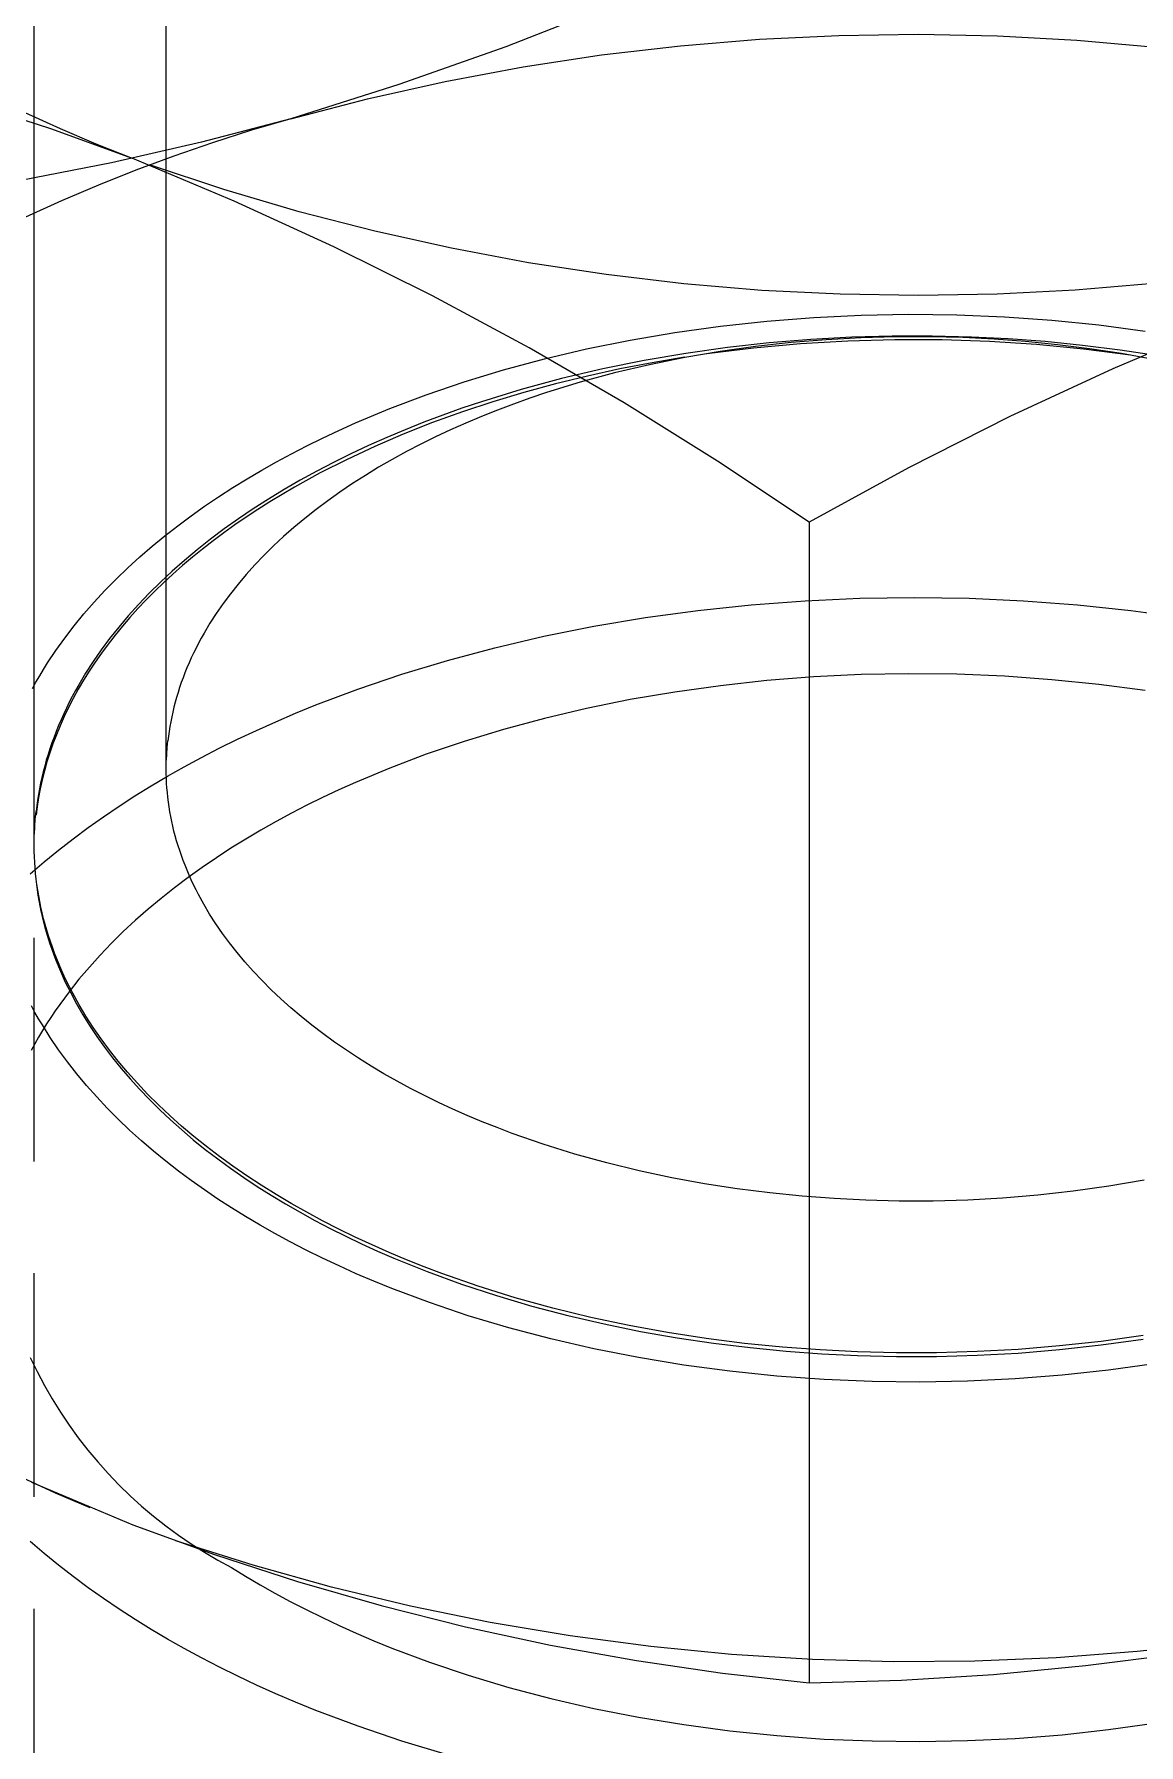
# Model space of a CAD drawing. Header units: millimetres. Extents: x -124 to 15640, y 659 to 4121.
# Drawn here: x 3997.46 to 4003.74, y 2329.21 to 2338.92 of the extents above; entities that cross this region are included whole.
import ezdxf

# ---------------------------------------------------------------- set-up
doc = ezdxf.new("R2010")
doc.units = ezdxf.units.MM
doc.linetypes.add('HIDDEN', pattern=[1.905, 1.27, -0.635])
doc.layers.add('ZANO_R', color=7, linetype='Continuous', lineweight=0)
doc.layers.add('ZANO_R_przerywana', color=7, linetype='HIDDEN', lineweight=0)

msp = doc.modelspace()

# ---------------------------------------------------------------- linework, layer by layer
at = {"layer": 'ZANO_R'}
for p, q in [((3997.4637, 2334.3116), (3997.4637, 2341.9818)), ((3998.2137, 2334.7472), (3998.2137, 2341.5639)), ((4000.7438, 2339.0807), (4000.1432, 2338.8473)), ((4001.5838, 2338.8899), (4002.0342, 2338.9115)), ((4002.0342, 2338.9115), (4002.485, 2338.9178)), ((4002.485, 2338.9178), (4002.9358, 2338.9086)), ((4002.9358, 2338.9086), (4003.386, 2338.884)), ((4000.1432, 2338.8473), (3999.5354, 2338.6333)), ((4000.6866, 2338.8004), (4001.1345, 2338.8528)), ((4001.1345, 2338.8528), (4001.5838, 2338.8899)), ((4003.386, 2338.884), (4003.8352, 2338.844)), ((3999.7976, 2338.6499), (4000.2408, 2338.7328)), ((4000.2408, 2338.7328), (4000.6866, 2338.8004)), ((3999.5354, 2338.6333), (3998.921, 2338.4389)), ((3999.3575, 2338.5519), (3999.7976, 2338.6499)), ((3997.558, 2338.3812), (3997.0876, 2338.534)), ((3998.921, 2338.4389), (3999.3575, 2338.5519)), ((3997.6128, 2338.3815), (3997.4126, 2338.4726)), ((3998.921, 2338.4389), (3998.4138, 2338.3055)), ((3998.921, 2338.4389), (3998.6977, 2338.3727)), ((3998.023, 2338.2125), (3997.558, 2338.3812)), ((3997.8164, 2338.2948), (3997.6128, 2338.3815)), ((3998.6977, 2338.3727), (3998.4764, 2338.3019)), ((3998.023, 2338.2125), (3997.8164, 2338.2948)), ((3998.4138, 2338.3055), (3997.9025, 2338.1888)), ((3998.2575, 2338.2265), (3998.0413, 2338.1466)), ((3998.4764, 2338.3019), (3998.2575, 2338.2265)), ((3997.9025, 2338.1888), (3997.3877, 2338.0886)), ((3998.0413, 2338.1466), (3997.8284, 2338.0621)), ((3998.5987, 2337.9707), (3998.0231, 2338.2124)), ((3998.5412, 2338.0362), (3998.1186, 2338.1762)), ((3997.8284, 2338.0621), (3997.619, 2337.9732)), ((3998.9684, 2337.9106), (3998.5412, 2338.0362)), ((3997.619, 2337.9732), (3997.4137, 2337.8799)), ((3999.1663, 2337.7108), (3998.5987, 2337.9707)), ((3999.3995, 2337.7994), (3998.9684, 2337.9106)), ((3999.8341, 2337.7028), (3999.3995, 2337.7994)), ((3999.7253, 2337.433), (3999.1663, 2337.7108)), ((4000.2717, 2337.6209), (3999.8341, 2337.7028)), ((4000.7119, 2337.5538), (4000.2717, 2337.6209)), ((4001.154, 2337.5015), (4000.7119, 2337.5538)), ((4001.5977, 2337.4642), (4001.154, 2337.5015)), ((4002.0423, 2337.4419), (4001.5977, 2337.4642)), ((4003.3773, 2337.4649), (4002.9327, 2337.4422)), ((4003.821, 2337.5025), (4003.3773, 2337.4649)), ((4000.2753, 2337.1376), (3999.7253, 2337.433)), ((4002.4875, 2337.4345), (4002.0423, 2337.4419)), ((4002.9327, 2337.4422), (4002.4875, 2337.4345)), ((4001.1023, 2337.2251), (4001.3612, 2337.2612)), ((4001.3612, 2337.2612), (4001.6247, 2337.2898)), ((4001.6247, 2337.2898), (4001.8919, 2337.3107)), ((4001.8919, 2337.3107), (4002.1616, 2337.3237)), ((4002.1616, 2337.3237), (4002.4328, 2337.3287)), ((4002.4328, 2337.3287), (4002.7045, 2337.3256)), ((4002.7045, 2337.3256), (4002.9755, 2337.3143)), ((4002.9755, 2337.3143), (4003.2448, 2337.295)), ((4003.2448, 2337.295), (4003.5113, 2337.2678)), ((4003.5113, 2337.2678), (4003.774, 2337.2328)), ((4004.1835, 2337.2714), (4003.5907, 2337.0188)), ((4000.6017, 2337.1317), (4000.8488, 2337.1818)), ((4000.8488, 2337.1818), (4001.1023, 2337.2251)), ((4001.639, 2337.1656), (4001.4023, 2337.1394)), ((4001.8171, 2337.1601), (4001.5499, 2337.1356)), ((4001.7627, 2337.1673), (4001.5615, 2337.145)), ((4001.8744, 2337.185), (4001.639, 2337.1656)), ((4001.9628, 2337.1838), (4001.7627, 2337.1673)), ((4002.0848, 2337.1761), (4001.8171, 2337.1601)), ((4002.1076, 2337.1978), (4001.8744, 2337.185)), ((4002.161, 2337.1947), (4001.9628, 2337.1838)), ((4002.353, 2337.1838), (4002.0848, 2337.1761)), ((4002.338, 2337.2042), (4002.1076, 2337.1978)), ((4002.3569, 2337.2002), (4002.161, 2337.1947)), ((4002.5649, 2337.2046), (4002.338, 2337.2042)), ((4002.6213, 2337.183), (4002.353, 2337.1838)), ((4002.5497, 2337.2004), (4002.3569, 2337.2002)), ((4002.7391, 2337.1958), (4002.5497, 2337.2004)), ((4002.7877, 2337.1991), (4002.5649, 2337.2046)), ((4002.8894, 2337.1739), (4002.6213, 2337.183)), ((4002.916, 2337.187), (4002.7391, 2337.1958)), ((4002.9958, 2337.1888), (4002.7877, 2337.1991)), ((4003.1571, 2337.1564), (4002.8894, 2337.1739)), ((4003.095, 2337.1737), (4002.916, 2337.187)), ((4003.2064, 2337.1731), (4002.9958, 2337.1888)), ((4003.2757, 2337.1557), (4003.095, 2337.1737)), ((4003.4241, 2337.1305), (4003.1571, 2337.1564)), ((4003.419, 2337.152), (4003.2064, 2337.1731)), ((4003.4576, 2337.1329), (4003.2757, 2337.1557)), ((4000.1294, 2337.0127), (4000.3617, 2337.0752)), ((4000.8156, 2336.8249), (4000.2753, 2337.1376)), ((4000.3617, 2337.0752), (4000.6017, 2337.1317)), ((4000.9283, 2337.0657), (4000.6929, 2337.0181)), ((4001.1651, 2337.1061), (4000.9283, 2337.0657)), ((4001.1586, 2337.0824), (4000.9585, 2337.0419)), ((4001.1583, 2337.0843), (4000.9735, 2337.0532)), ((4001.3599, 2337.1167), (4001.1586, 2337.0824)), ((4001.4023, 2337.1394), (4001.1651, 2337.1061)), ((4001.5499, 2337.1356), (4001.2837, 2337.1029)), ((4001.5615, 2337.145), (4001.3599, 2337.1167)), ((4003.633, 2337.1251), (4003.419, 2337.152)), ((4003.6902, 2337.0962), (4003.4241, 2337.1305)), ((4003.64, 2337.1051), (4003.4576, 2337.1329)), ((4003.8476, 2337.0924), (4003.633, 2337.1251)), ((4003.8225, 2337.0721), (4003.64, 2337.1051)), ((3999.9055, 2336.9446), (4000.1294, 2337.0127)), ((4000.4598, 2336.9632), (4000.23, 2336.9011)), ((4000.6064, 2336.9779), (4000.4251, 2336.9336)), ((4000.6929, 2337.0181), (4000.4598, 2336.9632)), ((4000.7604, 2336.9953), (4000.5651, 2336.9425)), ((4000.7894, 2337.0178), (4000.6064, 2336.9779)), ((4000.9585, 2337.0419), (4000.7604, 2336.9953)), ((4000.9735, 2337.0532), (4000.7894, 2337.0178)), ((4003.5907, 2337.0188), (4003.0063, 2336.7473)), ((3999.4846, 2336.7935), (3999.6904, 2336.8713)), ((3999.6904, 2336.8713), (3999.9055, 2336.9446)), ((4000.23, 2336.9011), (4000.0046, 2336.8319)), ((4000.2459, 2336.8849), (4000.0693, 2336.8319)), ((4000.4251, 2336.9336), (4000.2459, 2336.8849)), ((4000.3734, 2336.8836), (4000.2792, 2336.852)), ((4000.5651, 2336.9425), (4000.3734, 2336.8836)), ((3999.2884, 2336.7115), (3999.4846, 2336.7935)), ((3999.8957, 2336.7746), (3999.7256, 2336.7131)), ((3999.8937, 2336.7946), (3999.7843, 2336.7557)), ((4000.0046, 2336.8319), (3999.8937, 2336.7946)), ((4000.0693, 2336.8319), (3999.8957, 2336.7746)), ((4000.0946, 2336.7843), (4000.0043, 2336.7484)), ((4000.1862, 2336.8189), (4000.0946, 2336.7843)), ((4000.2792, 2336.852), (4000.1862, 2336.8189)), ((4001.3457, 2336.4952), (4000.8156, 2336.8249)), ((3999.1939, 2336.6691), (3999.2884, 2336.7115)), ((3999.5703, 2336.6727), (3999.466, 2336.6288)), ((3999.7256, 2336.7131), (3999.5595, 2336.6475)), ((3999.6765, 2336.715), (3999.5703, 2336.6727)), ((3999.7843, 2336.7557), (3999.6765, 2336.715)), ((3999.8285, 2336.6723), (3999.7431, 2336.6323)), ((3999.9156, 2336.711), (3999.8285, 2336.6723)), ((4000.0043, 2336.7484), (3999.9156, 2336.711)), ((4003.0063, 2336.7473), (4002.4309, 2336.4572)), ((3998.9256, 2336.537), (3999.0125, 2336.5818)), ((3999.0125, 2336.5818), (3999.102, 2336.6259)), ((3999.102, 2336.6259), (3999.1939, 2336.6691)), ((3999.3977, 2336.578), (3999.2407, 2336.5047)), ((3999.3635, 2336.5833), (3999.263, 2336.5362)), ((3999.466, 2336.6288), (3999.3635, 2336.5833)), ((3999.5595, 2336.6475), (3999.3977, 2336.578)), ((3999.6595, 2336.591), (3999.5778, 2336.5485)), ((3999.7431, 2336.6323), (3999.6595, 2336.591)), ((3998.7562, 2336.4437), (3998.8403, 2336.4911)), ((3998.8403, 2336.4911), (3998.9256, 2336.537)), ((3999.1647, 2336.4876), (3999.0685, 2336.4376)), ((3999.2407, 2336.5047), (3999.0889, 2336.4277)), ((3999.263, 2336.5362), (3999.1647, 2336.4876)), ((3999.498, 2336.5048), (3999.4203, 2336.4599)), ((3999.5778, 2336.5485), (3999.498, 2336.5048)), ((4001.8651, 2336.1488), (4001.3457, 2336.4952)), ((3998.5914, 2336.3444), (3998.6731, 2336.3948)), ((3998.6731, 2336.3948), (3998.7562, 2336.4437)), ((3998.9747, 2336.3862), (3998.8832, 2336.3334)), ((3999.0889, 2336.4277), (3998.9427, 2336.3473)), ((3999.0685, 2336.4376), (3998.9747, 2336.3862)), ((3999.3447, 2336.414), (3999.2712, 2336.367)), ((3999.4203, 2336.4599), (3999.3447, 2336.414)), ((4002.4309, 2336.4572), (4001.8651, 2336.1488)), ((3998.432, 2336.2391), (3998.5109, 2336.2925)), ((3998.5109, 2336.2925), (3998.5914, 2336.3444)), ((3998.8832, 2336.3334), (3998.7943, 2336.2793)), ((3998.8718, 2336.3059), (3998.8024, 2336.2637)), ((3998.9427, 2336.3473), (3998.8718, 2336.3059)), ((3999.2001, 2336.3189), (3999.1312, 2336.27)), ((3999.2712, 2336.367), (3999.2001, 2336.3189)), ((3998.3546, 2336.1843), (3998.432, 2336.2391)), ((3998.7079, 2336.224), (3998.6241, 2336.1675)), ((3998.7346, 2336.2207), (3998.6684, 2336.177)), ((3998.7943, 2336.2793), (3998.7079, 2336.224)), ((3998.8024, 2336.2637), (3998.7346, 2336.2207)), ((3999.0646, 2336.2202), (3999.0005, 2336.1695)), ((3999.1312, 2336.27), (3999.0646, 2336.2202)), ((3998.2049, 2336.0702), (3998.2788, 2336.1279)), ((3998.2788, 2336.1279), (3998.3546, 2336.1843)), ((3998.5431, 2336.1099), (3998.4648, 2336.0513)), ((3998.5408, 2336.0875), (3998.4795, 2336.0419)), ((3998.6037, 2336.1326), (3998.5408, 2336.0875)), ((3998.6241, 2336.1675), (3998.5431, 2336.1099)), ((3998.6684, 2336.177), (3998.6037, 2336.1326)), ((3998.9388, 2336.118), (3998.8796, 2336.0659)), ((3999.0005, 2336.1695), (3998.9388, 2336.118)), ((4001.8651, 2336.1488), (4001.8651, 2329.559)), ((3998.0628, 2335.9504), (3998.1329, 2336.011)), ((3998.1329, 2336.011), (3998.2049, 2336.0702)), ((3998.3893, 2335.9917), (3998.3167, 2335.9312)), ((3998.42, 2335.9956), (3998.3622, 2335.9487)), ((3998.4648, 2336.0513), (3998.3893, 2335.9917)), ((3998.4795, 2336.0419), (3998.42, 2335.9956)), ((3998.8229, 2336.013), (3998.7687, 2335.9596)), ((3998.8796, 2336.0659), (3998.8229, 2336.013)), ((3997.9949, 2335.8885), (3998.0628, 2335.9504)), ((3998.3167, 2335.9312), (3998.2471, 2335.8698)), ((3998.3061, 2335.9013), (3998.2518, 2335.8534)), ((3998.3622, 2335.9487), (3998.3061, 2335.9013)), ((3998.7172, 2335.9057), (3998.6682, 2335.8512)), ((3998.7687, 2335.9596), (3998.7172, 2335.9057)), ((3997.8657, 2335.7607), (3997.9291, 2335.8253)), ((3997.9291, 2335.8253), (3997.9949, 2335.8885)), ((3998.1804, 2335.8076), (3998.1167, 2335.7448)), ((3998.1994, 2335.805), (3998.1487, 2335.7561)), ((3998.2471, 2335.8698), (3998.1804, 2335.8076)), ((3998.2518, 2335.8534), (3998.1994, 2335.805)), ((3998.6217, 2335.7963), (3998.5779, 2335.7411)), ((3998.6682, 2335.8512), (3998.6217, 2335.7963)), ((3997.8047, 2335.6949), (3997.8657, 2335.7607)), ((3998.0999, 2335.7069), (3998.0529, 2335.6573)), ((3998.1167, 2335.7448), (3998.056, 2335.6813)), ((3998.1487, 2335.7561), (3998.0999, 2335.7069)), ((3998.5779, 2335.7411), (3998.5367, 2335.6856)), ((4001.5369, 2335.679), (4001.8437, 2335.702)), ((4001.8437, 2335.702), (4002.1529, 2335.7159)), ((4002.1529, 2335.7159), (4002.4633, 2335.7205)), ((4002.4633, 2335.7205), (4002.7738, 2335.7159)), ((4002.7738, 2335.7159), (4003.083, 2335.702)), ((4003.083, 2335.702), (4003.3897, 2335.679)), ((3997.6904, 2335.5597), (3997.7462, 2335.6279)), ((3997.7462, 2335.6279), (3997.8047, 2335.6949)), ((3997.9984, 2335.6172), (3997.9438, 2335.5527)), ((3998.0078, 2335.6073), (3997.9646, 2335.557)), ((3998.056, 2335.6813), (3997.9984, 2335.6172)), ((3998.0529, 2335.6573), (3998.0078, 2335.6073)), ((3998.4981, 2335.6298), (3998.4621, 2335.5738)), ((3998.5367, 2335.6856), (3998.4981, 2335.6298)), ((4000.6433, 2335.5572), (4000.9356, 2335.6063)), ((4000.9356, 2335.6063), (4001.2339, 2335.647)), ((4001.2339, 2335.647), (4001.5369, 2335.679)), ((4003.3897, 2335.679), (4003.6928, 2335.6471)), ((4003.6928, 2335.6471), (4003.991, 2335.6064)), ((3997.6372, 2335.4904), (3997.6904, 2335.5597)), ((3997.9231, 2335.5065), (3997.8836, 2335.4557)), ((3997.9438, 2335.5527), (3997.8922, 2335.4877)), ((3997.9646, 2335.557), (3997.9231, 2335.5065)), ((3998.4286, 2335.5177), (3998.4129, 2335.4896)), ((3998.4621, 2335.5738), (3998.4286, 2335.5177)), ((4000.3579, 2335.5002), (4000.6433, 2335.5572)), ((3997.5394, 2335.3486), (3997.5868, 2335.42)), ((3997.5868, 2335.42), (3997.6372, 2335.4904)), ((3997.8437, 2335.4224), (3997.7983, 2335.3567)), ((3997.8922, 2335.4877), (3997.8437, 2335.4224)), ((3997.8836, 2335.4557), (3997.8459, 2335.4047)), ((3998.3832, 2335.4334), (3998.3694, 2335.4053)), ((3998.3977, 2335.4615), (3998.3832, 2335.4334)), ((3998.4129, 2335.4896), (3998.3977, 2335.4615)), ((3999.8114, 2335.3637), (4000.0803, 2335.4355)), ((4000.0803, 2335.4355), (4000.3579, 2335.5002)), ((3997.4948, 2335.2763), (3997.5167, 2335.3126)), ((3997.5167, 2335.3126), (3997.5394, 2335.3486)), ((3997.7983, 2335.3567), (3997.7559, 2335.2909)), ((3997.8101, 2335.3535), (3997.7761, 2335.3022)), ((3997.8459, 2335.4047), (3997.8101, 2335.3535)), ((3998.3315, 2335.321), (3998.3201, 2335.293)), ((3998.3435, 2335.3491), (3998.3315, 2335.321)), ((3998.3561, 2335.3772), (3998.3435, 2335.3491)), ((3998.3694, 2335.4053), (3998.3561, 2335.3772)), ((3999.5519, 2335.2853), (3999.8114, 2335.3637)), ((3997.4534, 2335.2031), (3997.4737, 2335.2398)), ((3997.4737, 2335.2398), (3997.4948, 2335.2763)), ((3997.7166, 2335.2249), (3997.698, 2335.1918)), ((3997.744, 2335.2507), (3997.7137, 2335.1992)), ((3997.7559, 2335.2909), (3997.7166, 2335.2249)), ((3997.7761, 2335.3022), (3997.744, 2335.2507)), ((3998.2992, 2335.237), (3998.2896, 2335.209)), ((3998.3094, 2335.265), (3998.2992, 2335.237)), ((3998.3201, 2335.293), (3998.3094, 2335.265)), ((3999.3025, 2335.2007), (3999.5519, 2335.2853)), ((4001.3612, 2335.2199), (4001.1023, 2335.1838)), ((4001.6247, 2335.2486), (4001.3612, 2335.2199)), ((4001.8919, 2335.2695), (4001.6247, 2335.2486)), ((4002.1616, 2335.2825), (4001.8919, 2335.2695)), ((4002.4328, 2335.2875), (4002.1616, 2335.2825)), ((4002.7045, 2335.2843), (4002.4328, 2335.2875)), ((4002.9755, 2335.2731), (4002.7045, 2335.2843)), ((4003.2448, 2335.2538), (4002.9755, 2335.2731)), ((4003.5113, 2335.2265), (4003.2448, 2335.2538)), ((4003.774, 2335.1916), (4003.5113, 2335.2265)), ((3997.6632, 2335.1257), (3997.6469, 2335.0926)), ((3997.6853, 2335.1476), (3997.6587, 2335.096)), ((3997.6802, 2335.1588), (3997.6632, 2335.1257)), ((3997.698, 2335.1918), (3997.6802, 2335.1588)), ((3997.7137, 2335.1992), (3997.6853, 2335.1476)), ((3998.2645, 2335.1256), (3998.2573, 2335.0979)), ((3998.2723, 2335.1533), (3998.2645, 2335.1256)), ((3998.2807, 2335.1812), (3998.2723, 2335.1533)), ((3998.2896, 2335.209), (3998.2807, 2335.1812)), ((3999.0636, 2335.1106), (3999.3025, 2335.2007)), ((4000.8488, 2335.1406), (4000.6017, 2335.0905)), ((4001.1023, 2335.1838), (4000.8488, 2335.1406)), ((3997.6164, 2335.0265), (3997.6023, 2334.9935)), ((3997.6338, 2335.0444), (3997.6108, 2334.9928)), ((3997.6313, 2335.0596), (3997.6164, 2335.0265)), ((3997.6469, 2335.0926), (3997.6313, 2335.0596)), ((3997.6587, 2335.096), (3997.6338, 2335.0444)), ((3998.2446, 2335.0427), (3998.2391, 2335.0152)), ((3998.2507, 2335.0702), (3998.2446, 2335.0427)), ((3998.2573, 2335.0979), (3998.2507, 2335.0702)), ((3998.8357, 2335.0155), (3998.9482, 2335.0637)), ((3998.9482, 2335.0637), (3999.0636, 2335.1106)), ((4000.3617, 2335.034), (4000.1294, 2334.9714)), ((4000.6017, 2335.0905), (4000.3617, 2335.034)), ((3997.5763, 2334.9275), (3997.5643, 2334.8946)), ((3997.5895, 2334.9413), (3997.57, 2334.8899)), ((3997.5889, 2334.9605), (3997.5763, 2334.9275)), ((3997.6023, 2334.9935), (3997.5889, 2334.9605)), ((3997.6108, 2334.9928), (3997.5895, 2334.9413)), ((3998.2259, 2334.9333), (3998.2226, 2334.9062)), ((3998.2298, 2334.9605), (3998.2259, 2334.9333)), ((3998.2342, 2334.9878), (3998.2298, 2334.9605)), ((3998.2391, 2335.0152), (3998.2342, 2334.9878)), ((3998.6192, 2334.916), (3998.726, 2334.9663)), ((3998.726, 2334.9663), (3998.8357, 2335.0155)), ((4000.1294, 2334.9714), (3999.9055, 2334.9033)), ((3997.5425, 2334.829), (3997.5326, 2334.7962)), ((3997.5522, 2334.8386), (3997.5361, 2334.7874)), ((3997.553, 2334.8618), (3997.5425, 2334.829)), ((3997.57, 2334.8899), (3997.5522, 2334.8386)), ((3997.5643, 2334.8946), (3997.553, 2334.8618)), ((3998.2145, 2334.7969), (3998.2163, 2334.8334)), ((3998.2163, 2334.8334), (3998.219, 2334.8698)), ((3998.219, 2334.8698), (3998.2226, 2334.9062)), ((3998.4141, 2334.8125), (3998.5152, 2334.8647)), ((3998.5152, 2334.8647), (3998.6192, 2334.916)), ((3999.6904, 2334.8301), (3999.4846, 2334.7523)), ((3999.9055, 2334.9033), (3999.6904, 2334.8301)), ((3997.515, 2334.731), (3997.5072, 2334.6984)), ((3997.5218, 2334.7364), (3997.509, 2334.6856)), ((3997.5235, 2334.7635), (3997.515, 2334.731)), ((3997.5361, 2334.7874), (3997.5218, 2334.7364)), ((3997.5326, 2334.7962), (3997.5235, 2334.7635)), ((3998.2139, 2334.7206), (3998.2137, 2334.7472)), ((3998.2208, 2334.7058), (3998.316, 2334.7595)), ((3998.316, 2334.7595), (3998.4141, 2334.8125)), ((3999.4846, 2334.7523), (3999.2884, 2334.6703)), ((3997.4936, 2334.6337), (3997.4878, 2334.6015)), ((3997.4979, 2334.635), (3997.4884, 2334.5846)), ((3997.5001, 2334.666), (3997.4936, 2334.6337)), ((3997.509, 2334.6856), (3997.4979, 2334.635)), ((3997.5072, 2334.6984), (3997.5001, 2334.666)), ((3998.0359, 2334.5941), (3998.1277, 2334.6508)), ((3998.1277, 2334.6508), (3998.2208, 2334.7058)), ((3998.2147, 2334.6939), (3998.2139, 2334.7206)), ((3998.2159, 2334.6671), (3998.2147, 2334.6939)), ((3998.2177, 2334.6401), (3998.2159, 2334.6671)), ((3998.22, 2334.6131), (3998.2177, 2334.6401)), ((3999.2884, 2334.6703), (3999.1939, 2334.6279)), ((3997.4781, 2334.5373), (3997.4742, 2334.5055)), ((3997.4805, 2334.5345), (3997.4742, 2334.4847)), ((3997.4826, 2334.5694), (3997.4781, 2334.5373)), ((3997.4884, 2334.5846), (3997.4805, 2334.5345)), ((3997.4878, 2334.6015), (3997.4826, 2334.5694)), ((3997.8568, 2334.4758), (3997.9455, 2334.5358)), ((3997.9455, 2334.5358), (3998.0359, 2334.5941)), ((3998.2228, 2334.5861), (3998.22, 2334.6131)), ((3998.2262, 2334.5589), (3998.2228, 2334.5861)), ((3998.2301, 2334.5316), (3998.2262, 2334.5589)), ((3999.0125, 2334.5406), (3998.9256, 2334.4958)), ((3999.102, 2334.5846), (3999.0125, 2334.5406)), ((3999.1939, 2334.6279), (3999.102, 2334.5846)), ((3997.4668, 2334.4198), (3997.4699, 2334.4627)), ((3997.4699, 2334.4627), (3997.4742, 2334.5055)), ((3997.7697, 2334.4141), (3997.8568, 2334.4758)), ((3998.2345, 2334.5043), (3998.2301, 2334.5316)), ((3998.2395, 2334.4769), (3998.2345, 2334.5043)), ((3998.2451, 2334.4495), (3998.2395, 2334.4769)), ((3998.2512, 2334.422), (3998.2451, 2334.4495)), ((3998.8377, 2334.4484), (3998.7509, 2334.3995)), ((3998.9256, 2334.4958), (3998.8377, 2334.4484)), ((3997.4647, 2334.3768), (3997.4668, 2334.4198)), ((3997.601, 2334.2857), (3997.6844, 2334.3507)), ((3997.6844, 2334.3507), (3997.7697, 2334.4141)), ((3998.2578, 2334.3944), (3998.2512, 2334.422)), ((3998.265, 2334.3668), (3998.2578, 2334.3944)), ((3998.2728, 2334.3392), (3998.265, 2334.3668)), ((3998.6654, 2334.3489), (3998.5812, 2334.2968)), ((3998.7509, 2334.3995), (3998.6654, 2334.3489)), ((3997.4641, 2334.2804), (3997.4637, 2334.3116)), ((3997.4651, 2334.249), (3997.4641, 2334.2804)), ((3997.4667, 2334.2174), (3997.4651, 2334.249)), ((3997.5197, 2334.2191), (3997.601, 2334.2857)), ((3998.2812, 2334.3115), (3998.2728, 2334.3392)), ((3998.2902, 2334.2838), (3998.2812, 2334.3115)), ((3998.2997, 2334.256), (3998.2902, 2334.2838)), ((3998.3098, 2334.2282), (3998.2997, 2334.256)), ((3998.4985, 2334.243), (3998.4173, 2334.1877)), ((3998.5812, 2334.2968), (3998.4985, 2334.243)), ((3997.4405, 2334.151), (3997.5197, 2334.2191)), ((3997.4689, 2334.1858), (3997.4667, 2334.2174)), ((3997.4718, 2334.1541), (3997.4689, 2334.1858)), ((3997.4752, 2334.1222), (3997.4718, 2334.1541)), ((3998.3205, 2334.2005), (3998.3098, 2334.2282)), ((3998.3318, 2334.1727), (3998.3205, 2334.2005)), ((3998.3437, 2334.1449), (3998.3318, 2334.1727)), ((3998.4173, 2334.1877), (3998.3379, 2334.1308)), ((3997.4793, 2334.0903), (3997.4752, 2334.1222)), ((3997.4764, 2334.0921), (3997.4804, 2334.0617)), ((3997.484, 2334.0583), (3997.4793, 2334.0903)), ((3997.4804, 2334.0617), (3997.485, 2334.0313)), ((3997.4894, 2334.0262), (3997.484, 2334.0583)), ((3998.2602, 2334.0724), (3998.1845, 2334.0124)), ((3998.3379, 2334.1308), (3998.2602, 2334.0724)), ((3998.3562, 2334.1171), (3998.3437, 2334.1449)), ((3998.3693, 2334.0893), (3998.3562, 2334.1171)), ((3998.3829, 2334.0616), (3998.3693, 2334.0893)), ((3998.3972, 2334.0339), (3998.3829, 2334.0616)), ((3997.485, 2334.0313), (3997.4902, 2334.0007)), ((3997.4953, 2333.994), (3997.4894, 2334.0262)), ((3997.4902, 2334.0007), (3997.496, 2333.9701)), ((3997.502, 2333.9618), (3997.4953, 2333.994)), ((3997.496, 2333.9701), (3997.5023, 2333.9394)), ((3997.5093, 2333.9294), (3997.502, 2333.9618)), ((3998.1108, 2333.951), (3998.0392, 2333.8881)), ((3998.1845, 2334.0124), (3998.1108, 2333.951)), ((3998.4276, 2333.9785), (3998.3972, 2334.0339)), ((3998.4604, 2333.9233), (3998.4276, 2333.9785)), ((3997.5023, 2333.9394), (3997.5093, 2333.9087)), ((3997.5172, 2333.8971), (3997.5093, 2333.9294)), ((3997.5093, 2333.9087), (3997.5168, 2333.8779)), ((3997.5168, 2333.8779), (3997.525, 2333.8471)), ((3997.5258, 2333.8646), (3997.5172, 2333.8971)), ((3997.5351, 2333.8321), (3997.5258, 2333.8646)), ((3998.0392, 2333.8881), (3997.97, 2333.8237)), ((3998.4957, 2333.8683), (3998.4604, 2333.9233)), ((3998.5333, 2333.8136), (3998.4957, 2333.8683)), ((3997.525, 2333.8471), (3997.5337, 2333.8162)), ((3997.5337, 2333.8162), (3997.5431, 2333.7853)), ((3997.5451, 2333.7996), (3997.5351, 2333.8321)), ((3997.5431, 2333.7853), (3997.553, 2333.7543)), ((3997.5557, 2333.767), (3997.5451, 2333.7996)), ((3997.567, 2333.7345), (3997.5557, 2333.767)), ((3997.9031, 2333.7579), (3997.8387, 2333.6908)), ((3997.97, 2333.8237), (3997.9031, 2333.7579)), ((3998.5734, 2333.7592), (3998.5333, 2333.8136)), ((3998.616, 2333.7051), (3998.5734, 2333.7592)), ((3997.553, 2333.7543), (3997.5636, 2333.7233)), ((3997.5636, 2333.7233), (3997.5748, 2333.6923)), ((3997.579, 2333.7019), (3997.567, 2333.7345)), ((3997.5748, 2333.6923), (3997.5867, 2333.6613)), ((3997.5917, 2333.6692), (3997.579, 2333.7019)), ((3997.5867, 2333.6613), (3997.6122, 2333.5993)), ((3997.6051, 2333.6366), (3997.5917, 2333.6692)), ((3997.8387, 2333.6908), (3997.777, 2333.6224)), ((3998.6609, 2333.6515), (3998.616, 2333.7051)), ((3997.6192, 2333.604), (3997.6051, 2333.6366)), ((3997.6122, 2333.5993), (3997.6403, 2333.5372)), ((3997.634, 2333.5713), (3997.6192, 2333.604)), ((3997.6495, 2333.5387), (3997.634, 2333.5713)), ((3997.777, 2333.6224), (3997.718, 2333.5527)), ((3998.7082, 2333.5984), (3998.6609, 2333.6515)), ((3998.7579, 2333.5458), (3998.7082, 2333.5984)), ((3997.6618, 2333.4818), (3997.6085, 2333.4097)), ((3997.6403, 2333.5372), (3997.6709, 2333.4752)), ((3997.6657, 2333.5061), (3997.6495, 2333.5387)), ((3997.718, 2333.5527), (3997.6618, 2333.4818)), ((3997.6826, 2333.4736), (3997.6657, 2333.5061)), ((3997.6709, 2333.4752), (3997.704, 2333.4134)), ((3997.7185, 2333.4085), (3997.6826, 2333.4736)), ((3998.81, 2333.4938), (3998.7579, 2333.5458)), ((3998.8643, 2333.4424), (3998.81, 2333.4938)), ((3997.4682, 2333.3653), (3997.4483, 2333.4016)), ((3997.583, 2333.3732), (3997.5583, 2333.3365)), ((3997.6085, 2333.4097), (3997.583, 2333.3732)), ((3997.704, 2333.4134), (3997.7398, 2333.3516)), ((3997.7573, 2333.3437), (3997.7185, 2333.4085)), ((3998.921, 2333.3918), (3998.8643, 2333.4424)), ((3998.9798, 2333.3418), (3998.921, 2333.3918)), ((3997.4888, 2333.3293), (3997.4682, 2333.3653)), ((3997.5101, 2333.2935), (3997.4888, 2333.3293)), ((3997.5549, 2333.2227), (3997.5101, 2333.2935)), ((3997.5343, 2333.2995), (3997.5112, 2333.2623)), ((3997.5583, 2333.3365), (3997.5343, 2333.2995)), ((3997.7398, 2333.3516), (3997.7781, 2333.2901)), ((3997.7989, 2333.2791), (3997.7573, 2333.3437)), ((3997.7781, 2333.2901), (3997.819, 2333.2289)), ((3997.8434, 2333.2149), (3997.7989, 2333.2791)), ((3999.0409, 2333.2926), (3998.9798, 2333.3418)), ((3999.1041, 2333.2443), (3999.0409, 2333.2926)), ((3997.4673, 2333.1871), (3997.4465, 2333.1492)), ((3997.4888, 2333.2248), (3997.4673, 2333.1871)), ((3997.5112, 2333.2623), (3997.4888, 2333.2248)), ((3997.6025, 2333.1528), (3997.5549, 2333.2227)), ((3997.819, 2333.2289), (3997.8625, 2333.1679)), ((3997.8907, 2333.151), (3997.8434, 2333.2149)), ((3999.1694, 2333.1969), (3999.1041, 2333.2443)), ((3999.2368, 2333.1503), (3999.1694, 2333.1969)), ((3997.6528, 2333.0841), (3997.6025, 2333.1528)), ((3997.7057, 2333.0164), (3997.6528, 2333.0841)), ((3997.8625, 2333.1679), (3997.9085, 2333.1074)), ((3997.9409, 2333.0876), (3997.8907, 2333.151)), ((3997.9085, 2333.1074), (3997.9571, 2333.0472)), ((3997.9939, 2333.0247), (3997.9409, 2333.0876)), ((3999.3061, 2333.1048), (3999.2368, 2333.1503)), ((3999.3774, 2333.0602), (3999.3061, 2333.1048)), ((3997.7612, 2332.95), (3997.7057, 2333.0164)), ((3997.9571, 2333.0472), (3998.0082, 2332.9876)), ((3998.0497, 2332.9624), (3997.9939, 2333.0247)), ((3998.0082, 2332.9876), (3998.0619, 2332.9284)), ((3999.4505, 2333.0167), (3999.3774, 2333.0602)), ((3999.5254, 2332.9743), (3999.4505, 2333.0167)), ((3997.819, 2332.8847), (3997.7612, 2332.95)), ((3997.8791, 2332.8207), (3997.819, 2332.8847)), ((3998.1082, 2332.9006), (3998.0497, 2332.9624)), ((3998.0619, 2332.9284), (3998.1181, 2332.8699)), ((3998.1695, 2332.8396), (3998.1082, 2332.9006)), ((3999.602, 2332.9331), (3999.5254, 2332.9743)), ((3999.6802, 2332.8929), (3999.602, 2332.9331)), ((3999.76, 2332.854), (3999.6802, 2332.8929)), ((3997.9415, 2332.7579), (3997.8791, 2332.8207)), ((3998.1181, 2332.8699), (3998.1768, 2332.8119)), ((3998.2336, 2332.7793), (3998.1695, 2332.8396)), ((3998.1768, 2332.8119), (3998.2379, 2332.7547)), ((3999.8412, 2332.8163), (3999.76, 2332.854)), ((3999.9239, 2332.7798), (3999.8412, 2332.8163)), ((3998.0059, 2332.6965), (3997.9415, 2332.7579)), ((3998.0724, 2332.6364), (3998.0059, 2332.6965)), ((3998.3003, 2332.7199), (3998.2336, 2332.7793)), ((3998.2379, 2332.7547), (3998.3014, 2332.6982)), ((3998.3696, 2332.6613), (3998.3003, 2332.7199)), ((3998.3014, 2332.6982), (3998.3673, 2332.6424)), ((4000.0078, 2332.7446), (3999.9239, 2332.7798)), ((4000.093, 2332.7107), (4000.0078, 2332.7446)), ((4000.1793, 2332.6781), (4000.093, 2332.7107)), ((3998.1407, 2332.5777), (3998.0724, 2332.6364)), ((3998.3673, 2332.6424), (3998.4355, 2332.5875)), ((3998.4415, 2332.6036), (3998.3696, 2332.6613)), ((3998.5159, 2332.5469), (3998.4415, 2332.6036)), ((4000.3549, 2332.6168), (4000.1793, 2332.6781)), ((4000.5339, 2332.561), (4000.3549, 2332.6168)), ((3998.2109, 2332.5204), (3998.1407, 2332.5777)), ((3998.2828, 2332.4644), (3998.2109, 2332.5204)), ((3998.4355, 2332.5875), (3998.506, 2332.5335)), ((3998.506, 2332.5335), (3998.5787, 2332.4804)), ((3998.5927, 2332.4912), (3998.5159, 2332.5469)), ((4000.7157, 2332.5106), (4000.5339, 2332.561)), ((4000.8995, 2332.4657), (4000.7157, 2332.5106)), ((3998.3562, 2332.4099), (3998.2828, 2332.4644)), ((3998.4311, 2332.3568), (3998.3562, 2332.4099)), ((3998.5787, 2332.4804), (3998.6536, 2332.4283)), ((3998.672, 2332.4366), (3998.5927, 2332.4912)), ((3998.6536, 2332.4283), (3998.7306, 2332.3772)), ((3998.7536, 2332.3832), (3998.672, 2332.4366)), ((4001.0847, 2332.4262), (4000.8995, 2332.4657)), ((4001.2705, 2332.3921), (4001.0847, 2332.4262)), ((4003.7687, 2332.412), (4003.5675, 2332.3777)), ((3998.5074, 2332.3051), (3998.4311, 2332.3568)), ((3998.585, 2332.2549), (3998.5074, 2332.3051)), ((3998.7306, 2332.3772), (3998.8096, 2332.3272)), ((3998.8374, 2332.331), (3998.7536, 2332.3832)), ((3998.8096, 2332.3272), (3998.8907, 2332.2783)), ((3998.9233, 2332.2799), (3998.8374, 2332.331)), ((4001.4564, 2332.3634), (4001.2705, 2332.3921)), ((4001.6416, 2332.3398), (4001.4564, 2332.3634)), ((4001.8257, 2332.3213), (4001.6416, 2332.3398)), ((4002.0081, 2332.3076), (4001.8257, 2332.3213)), ((4002.1883, 2332.2986), (4002.0081, 2332.3076)), ((4002.9646, 2332.3106), (4002.7663, 2332.2997)), ((4003.1647, 2332.3271), (4002.9646, 2332.3106)), ((4003.3659, 2332.3494), (4003.1647, 2332.3271)), ((4003.5675, 2332.3777), (4003.3659, 2332.3494)), ((3998.6645, 2332.2057), (3998.585, 2332.2549)), ((3998.7466, 2332.1571), (3998.6645, 2332.2057)), ((3998.8907, 2332.2783), (3998.9736, 2332.2305)), ((3999.0114, 2332.2302), (3998.9233, 2332.2799)), ((3998.9736, 2332.2305), (3999.0584, 2332.1839)), ((3999.1015, 2332.1818), (3999.0114, 2332.2302)), ((4002.3776, 2332.294), (4002.1883, 2332.2986)), ((4002.5705, 2332.2942), (4002.3776, 2332.294)), ((4002.7663, 2332.2997), (4002.5705, 2332.2942)), ((3998.8313, 2332.1092), (3998.7466, 2332.1571)), ((3998.9186, 2332.062), (3998.8313, 2332.1092)), ((3999.0584, 2332.1839), (3999.1449, 2332.1385)), ((3999.1934, 2332.1347), (3999.1015, 2332.1818)), ((3999.1449, 2332.1385), (3999.2332, 2332.0943)), ((3999.2872, 2332.0891), (3999.1934, 2332.1347)), ((3999.0085, 2332.0155), (3998.9186, 2332.062)), ((3999.101, 2331.97), (3999.0085, 2332.0155)), ((3999.2332, 2332.0943), (3999.323, 2332.0515)), ((3999.3827, 2332.0448), (3999.2872, 2332.0891)), ((3999.323, 2332.0515), (3999.4144, 2332.0099)), ((3999.4798, 2332.002), (3999.3827, 2332.0448)), ((3999.4144, 2332.0099), (3999.5072, 2331.9696)), ((3999.196, 2331.9253), (3999.101, 2331.97)), ((3999.2935, 2331.8816), (3999.196, 2331.9253)), ((3999.5785, 2331.9607), (3999.4798, 2332.002)), ((3999.5072, 2331.9696), (3999.6967, 2331.8932)), ((3999.6785, 2331.921), (3999.5785, 2331.9607)), ((3999.7799, 2331.8827), (3999.6785, 2331.921)), ((3999.3936, 2331.8389), (3999.2935, 2331.8816)), ((3999.4961, 2331.7973), (3999.3936, 2331.8389)), ((3999.6967, 2331.8932), (3999.891, 2331.8224)), ((3999.9863, 2331.8109), (3999.7799, 2331.8827)), ((3999.891, 2331.8224), (4000.0893, 2331.7572)), ((3999.7082, 2331.7176), (3999.4961, 2331.7973)), ((3999.9296, 2331.643), (3999.7082, 2331.7176)), ((4000.1966, 2331.7454), (3999.9863, 2331.8109)), ((4000.0893, 2331.7572), (4000.2908, 2331.6978)), ((4000.4102, 2331.6863), (4000.1966, 2331.7454)), ((4000.1597, 2331.5741), (3999.9296, 2331.643)), ((4000.2908, 2331.6978), (4000.4949, 2331.6441)), ((4000.6261, 2331.6337), (4000.4102, 2331.6863)), ((4000.4949, 2331.6441), (4000.7008, 2331.5963)), ((4000.8436, 2331.5874), (4000.6261, 2331.6337)), ((4000.3978, 2331.5111), (4000.1597, 2331.5741)), ((4000.7008, 2331.5963), (4000.9079, 2331.5542)), ((4001.0618, 2331.5474), (4000.8436, 2331.5874)), ((4000.9079, 2331.5542), (4001.1155, 2331.5178)), ((4001.2801, 2331.5137), (4001.0618, 2331.5474)), ((4003.7623, 2331.5307), (4003.5251, 2331.4974)), ((4000.6433, 2331.4546), (4000.3978, 2331.5111)), ((4000.8954, 2331.405), (4000.6433, 2331.4546)), ((4001.1155, 2331.5178), (4001.323, 2331.487)), ((4001.4977, 2331.486), (4001.2801, 2331.5137)), ((4001.323, 2331.487), (4001.5297, 2331.4617)), ((4001.7138, 2331.4643), (4001.4977, 2331.486)), ((4001.5297, 2331.4617), (4001.735, 2331.4417)), ((4001.928, 2331.4483), (4001.7138, 2331.4643)), ((4001.735, 2331.4417), (4001.9385, 2331.4269)), ((4002.1397, 2331.4377), (4001.928, 2331.4483)), ((4001.9385, 2331.4269), (4002.1397, 2331.417)), ((4002.3624, 2331.4322), (4002.1397, 2331.4377)), ((4002.5893, 2331.4326), (4002.3624, 2331.4322)), ((4002.8197, 2331.439), (4002.5893, 2331.4326)), ((4003.053, 2331.4518), (4002.8197, 2331.439)), ((4002.8197, 2331.4182), (4003.053, 2331.431)), ((4003.2884, 2331.4712), (4003.053, 2331.4518)), ((4003.053, 2331.431), (4003.2884, 2331.4505)), ((4003.5251, 2331.4974), (4003.2884, 2331.4712)), ((4003.2884, 2331.4505), (4003.5251, 2331.4767)), ((4003.5251, 2331.4767), (4003.7623, 2331.51)), ((3997.4412, 2331.4054), (3997.4799, 2331.3258)), ((4001.1533, 2331.3625), (4000.8954, 2331.405)), ((4001.416, 2331.3275), (4001.1533, 2331.3625)), ((4002.1397, 2331.417), (4002.3624, 2331.4115)), ((4002.3624, 2331.4115), (4002.5893, 2331.4118)), ((4002.5893, 2331.4118), (4002.8197, 2331.4182)), ((4003.5661, 2331.3342), (4003.3026, 2331.3055)), ((4003.8251, 2331.3703), (4003.5661, 2331.3342)), ((3997.4799, 2331.3258), (3997.5213, 2331.2476)), ((3997.5213, 2331.2476), (3997.5655, 2331.1708)), ((4001.6825, 2331.3003), (4001.416, 2331.3275)), ((4001.9518, 2331.281), (4001.6825, 2331.3003)), ((4002.2228, 2331.2698), (4001.9518, 2331.281)), ((4002.4945, 2331.2666), (4002.2228, 2331.2698)), ((4002.7658, 2331.2716), (4002.4945, 2331.2666)), ((4003.0355, 2331.2846), (4002.7658, 2331.2716)), ((4003.3026, 2331.3055), (4003.0355, 2331.2846)), ((3997.5655, 2331.1708), (3997.6122, 2331.0956)), ((3997.6122, 2331.0956), (3997.6616, 2331.0221)), ((3997.6616, 2331.0221), (3997.7134, 2330.9504)), ((3997.7134, 2330.9504), (3997.7678, 2330.8805)), ((3997.7678, 2330.8805), (3997.8245, 2330.8125)), ((3997.8245, 2330.8125), (3997.8835, 2330.7465)), ((3997.8835, 2330.7465), (3997.9448, 2330.6827)), ((3997.3909, 2330.7261), (3997.5833, 2330.6379)), ((3997.4476, 2330.6975), (3998.0231, 2330.4557)), ((3997.9448, 2330.6827), (3998.0083, 2330.621)), ((3997.5833, 2330.6379), (3997.7789, 2330.5537)), ((3998.0083, 2330.621), (3998.0739, 2330.5615)), ((3998.0739, 2330.5615), (3998.1415, 2330.5044)), ((3998.0231, 2330.4557), (3998.4881, 2330.287)), ((3998.1415, 2330.5044), (3998.2111, 2330.4496)), ((3997.52, 2330.2934), (3997.4409, 2330.3616)), ((3998.2111, 2330.4496), (3998.2825, 2330.3973)), ((3998.7084, 2330.2259), (3998.2686, 2330.3649)), ((3998.2825, 2330.3973), (3998.3557, 2330.3475)), ((3997.6014, 2330.2268), (3997.52, 2330.2934)), ((3998.3557, 2330.3475), (3998.4305, 2330.3002)), ((3998.4305, 2330.3002), (3998.507, 2330.2556)), ((3998.4881, 2330.287), (3998.9586, 2330.1341)), ((3997.6848, 2330.1618), (3997.6014, 2330.2268)), ((3998.507, 2330.2556), (3998.585, 2330.2137)), ((3998.585, 2330.2137), (3998.6645, 2330.1645)), ((3998.6645, 2330.1645), (3998.7466, 2330.1159)), ((3999.1529, 2330.1023), (3998.7084, 2330.2259)), ((3997.7701, 2330.0985), (3997.6848, 2330.1618)), ((3997.8572, 2330.0368), (3997.7701, 2330.0985)), ((3998.7466, 2330.1159), (3998.8313, 2330.068)), ((3998.8313, 2330.068), (3998.9186, 2330.0207)), ((3998.9586, 2330.1341), (3999.4339, 2329.9974)), ((3999.6014, 2329.9942), (3999.1529, 2330.1023)), ((3997.946, 2329.9768), (3997.8572, 2330.0368)), ((3998.0363, 2329.9184), (3997.946, 2329.9768)), ((3998.9186, 2330.0207), (3999.0085, 2329.9743)), ((3999.0085, 2329.9743), (3999.101, 2329.9287)), ((3999.4339, 2329.9974), (3999.9136, 2329.8768)), ((4000.0533, 2329.9018), (3999.6014, 2329.9942)), ((3998.1281, 2329.8618), (3998.0363, 2329.9184)), ((3999.101, 2329.9287), (3999.196, 2329.884)), ((3999.196, 2329.884), (3999.2935, 2329.8403)), ((3999.9136, 2329.8768), (4000.3972, 2329.7725)), ((4000.5082, 2329.8252), (4000.0533, 2329.9018)), ((3998.2213, 2329.8068), (3998.1281, 2329.8618)), ((3998.3165, 2329.753), (3998.2213, 2329.8068)), ((3999.2935, 2329.8403), (3999.3936, 2329.7976)), ((3999.3936, 2329.7976), (3999.4961, 2329.756)), ((4000.9655, 2329.7644), (4000.5082, 2329.8252)), ((4004.1869, 2329.787), (4003.7284, 2329.7357)), ((3998.4146, 2329.7), (3998.3165, 2329.753)), ((3998.5157, 2329.6479), (3998.4146, 2329.7)), ((3999.4961, 2329.756), (3999.7082, 2329.6764)), ((4000.3972, 2329.7725), (4000.884, 2329.6847)), ((4000.884, 2329.6847), (4001.3735, 2329.6135)), ((4001.4247, 2329.7196), (4000.9655, 2329.7644)), ((4001.8851, 2329.6908), (4001.4247, 2329.7196)), ((4002.3462, 2329.678), (4001.8851, 2329.6908)), ((4002.8075, 2329.6812), (4002.3462, 2329.678)), ((4003.2684, 2329.7005), (4002.8075, 2329.6812)), ((4003.7284, 2329.7357), (4003.2684, 2329.7005)), ((4003.4349, 2329.6564), (4003.9552, 2329.7229)), ((3998.6197, 2329.5966), (3998.5157, 2329.6479)), ((3998.7265, 2329.5463), (3998.6197, 2329.5966)), ((3999.7082, 2329.6764), (3999.9296, 2329.6018)), ((3999.9296, 2329.6018), (4000.1597, 2329.5328)), ((4001.3735, 2329.6135), (4001.8651, 2329.559)), ((4002.3893, 2329.5744), (4002.9128, 2329.6069)), ((4002.9128, 2329.6069), (4003.4349, 2329.6564)), ((3998.8362, 2329.4971), (3998.7265, 2329.5463)), ((3998.9488, 2329.449), (3998.8362, 2329.4971)), ((4000.1597, 2329.5328), (4000.3978, 2329.4699)), ((4001.8651, 2329.559), (4002.3893, 2329.5744)), ((3999.0641, 2329.402), (3998.9488, 2329.449)), ((3999.303, 2329.3119), (3999.0641, 2329.402)), ((4000.3978, 2329.4699), (4000.6433, 2329.4134)), ((4000.6433, 2329.4134), (4000.8954, 2329.3637)), ((3999.5525, 2329.2274), (3999.303, 2329.3119)), ((4000.8954, 2329.3637), (4001.1533, 2329.3213)), ((4001.1533, 2329.3213), (4001.416, 2329.2863)), ((4003.3026, 2329.2643), (4003.5661, 2329.2929)), ((4003.5661, 2329.2929), (4003.8251, 2329.329)), ((3999.812, 2329.149), (3999.5525, 2329.2274)), ((4001.416, 2329.2863), (4001.6825, 2329.2591)), ((4001.6825, 2329.2591), (4001.9518, 2329.2398)), ((4001.9518, 2329.2398), (4002.2228, 2329.2285)), ((4002.2228, 2329.2285), (4002.4945, 2329.2254)), ((4002.4945, 2329.2254), (4002.7658, 2329.2304)), ((4002.7658, 2329.2304), (4003.0355, 2329.2434)), ((4003.0355, 2329.2434), (4003.3026, 2329.2643))]:
    msp.add_line(p, q, dxfattribs=at)
at = {"layer": 'ZANO_R_przerywana'}
msp.add_line((3997.4637, 2222.0292), (3997.4637, 2334.2251), dxfattribs=at)

doc.saveas('drawing.dxf')
